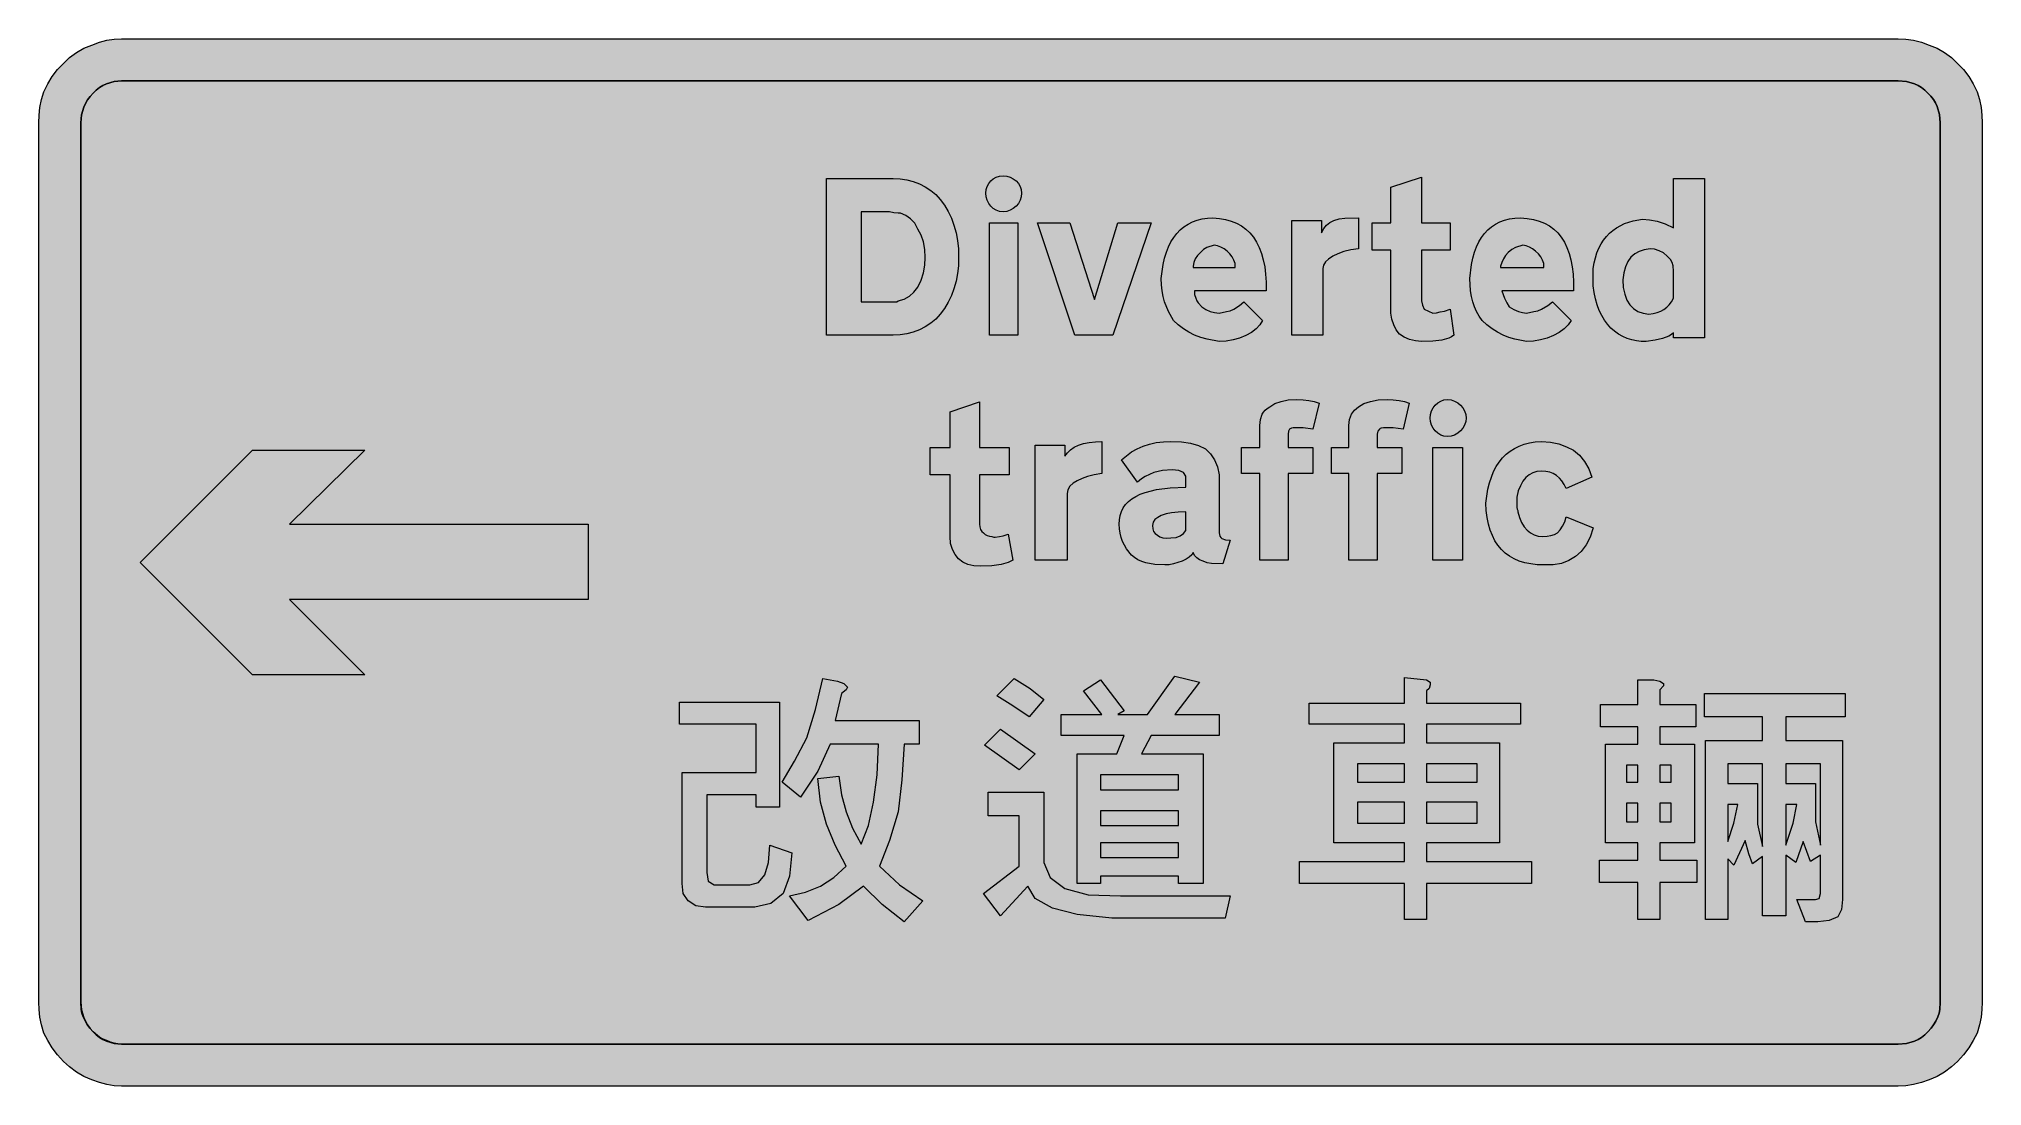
# Model space of a CAD drawing. Header units: metres. Extents: x 48 to 521, y 9 to 263.
import ezdxf

# ---------------------------------------------------------------- set-up
doc = ezdxf.new("R2010")
doc.units = ezdxf.units.M
doc.layers.add('FILL_BLACK_000000', color=7, linetype='Continuous', true_color=0x000000)
doc.layers.add('FILL_YELLOW_FFFF00', color=7, linetype='Continuous', true_color=0xffff00)

msp = doc.modelspace()

# ---------------------------------------------------------------- hatches: boundary and pattern name
at = {"layer": 'FILL_BLACK_000000', "true_color": 0x000000}
h = msp.add_hatch(color=7, dxfattribs=at)
h.dxf.hatch_style = 1
h.paths.add_polyline_path([(64.95, 9.17), (63.15, 9.65), (61.35, 10.26), (59.39, 11.09), (57.56, 12.17), (55.91, 13.42), (54.45, 14.76), (52.98, 16.39), (51.71, 18.1), (50.61, 19.86), (49.65, 21.66), (49.08, 23.63), (48.71, 25.52), (48.51, 27.36), (48.45, 29.16), (48.45, 242.76), (48.51, 244.61), (48.71, 246.51), (49.08, 248.41), (49.65, 250.26), (50.61, 252.22), (51.71, 254.05), (52.98, 255.7), (54.45, 257.16), (55.91, 258.62), (57.56, 259.86), (59.39, 260.87), (61.35, 261.66), (63.15, 262.4), (64.95, 262.86), (66.75, 263.09), (68.55, 263.16), (500.25, 263.16), (502.1, 263.09), (504, 262.86), (505.9, 262.4), (507.75, 261.66), (509.71, 260.87), (511.54, 259.86), (513.19, 258.62), (514.65, 257.16), (516.12, 255.7), (517.39, 254.05), (518.49, 252.22), (519.45, 250.26), (520.02, 248.41), (520.39, 246.51), (520.59, 244.61), (520.65, 242.76), (520.65, 29.16), (520.59, 27.36), (520.39, 25.52), (520.02, 23.63), (519.45, 21.66), (518.49, 19.86), (517.39, 18.1), (516.12, 16.39), (514.65, 14.76), (513.19, 13.42), (511.54, 12.17), (509.71, 11.09), (507.75, 10.26), (505.9, 9.65), (504, 9.17), (502.1, 8.87), (500.25, 8.76), (68.55, 8.76), (66.75, 8.87), (64.95, 9.17)])
h.paths.add_polyline_path([(502.26, 19.13), (504.19, 19.67), (505.09, 20.09), (505.95, 20.61), (506.73, 21.23), (507.45, 21.96), (508.25, 22.82), (508.87, 23.65), (509.39, 24.53), (509.85, 25.56), (510.2, 26.46), (510.37, 27.36), (510.45, 29.16), (510.45, 242.76), (510.28, 244.77), (509.74, 246.7), (509.32, 247.6), (508.8, 248.46), (508.18, 249.24), (507.45, 249.96), (506.73, 250.69), (505.95, 251.31), (505.09, 251.83), (504.19, 252.25), (502.26, 252.79), (500.25, 252.96), (68.55, 252.96), (66.71, 252.79), (64.87, 252.25), (63.99, 251.83), (63.15, 251.31), (62.36, 250.69), (61.65, 249.96), (60.92, 249.16), (60.3, 248.33), (59.78, 247.47), (59.36, 246.58), (58.82, 244.73), (58.65, 242.76), (58.65, 29.16), (58.82, 27.32), (59.36, 25.45), (59.78, 24.53), (60.3, 23.63), (60.92, 22.77), (61.65, 21.96), (62.36, 21.23), (63.15, 20.61), (63.99, 20.09), (64.87, 19.67), (66.71, 19.13), (68.55, 18.96), (500.25, 18.96), (502.26, 19.13)], flags=16)
h = msp.add_hatch(color=7, dxfattribs=at)
h.dxf.hatch_style = 1
h.paths.add_polyline_path([(239.85, 229.26), (256.05, 229.26), (257.72, 229.18), (259.35, 228.93), (260.92, 228.52), (262.42, 227.95), (263.84, 227.22), (265.16, 226.35), (266.37, 225.33), (267.45, 224.16), (268.5, 222.75), (269.42, 221.24), (270.19, 219.62), (270.82, 217.9), (271.32, 216.08), (271.67, 214.16), (271.88, 212.15), (271.95, 210.06), (271.88, 208.06), (271.67, 206.13), (271.32, 204.27), (270.82, 202.48), (270.19, 200.78), (269.42, 199.18), (268.5, 197.67), (267.45, 196.26), (266.37, 195.09), (265.16, 194.07), (263.84, 193.2), (262.42, 192.47), (260.92, 191.9), (259.35, 191.49), (257.72, 191.24), (256.05, 191.16), (239.85, 191.16), (239.85, 229.26)])
h.paths.add_polyline_path([(254.55, 199.26), (254.85, 199.26), (256.95, 199.26), (257.25, 199.56), (258.72, 199.95), (259.99, 200.65), (261.09, 201.63), (262.05, 202.86), (262.84, 204.53), (263.4, 206.35), (263.74, 208.22), (263.85, 210.06), (263.74, 212.02), (263.4, 213.85), (262.84, 215.5), (262.05, 216.96), (261.27, 218.37), (260.29, 219.47), (259.14, 220.29), (257.85, 220.86), (257.25, 220.86), (256.2, 220.9), (255.15, 221.16), (254.55, 221.16), (248.25, 221.16), (248.25, 199.26), (254.55, 199.26)], flags=16)
h = msp.add_hatch(color=7, dxfattribs=at)
h.dxf.hatch_style = 1
h.paths.add_polyline_path([(287.16, 224.78), (286.88, 223.94), (286.46, 223.18), (285.9, 222.51), (285.23, 221.95), (284.47, 221.53), (283.63, 221.25), (282.75, 221.16), (281.88, 221.25), (281.08, 221.53), (280.37, 221.95), (279.75, 222.51), (279.25, 223.18), (278.87, 223.94), (278.63, 224.78), (278.55, 225.66), (278.63, 226.53), (278.87, 227.33), (279.25, 228.04), (279.75, 228.66), (280.37, 229.16), (281.08, 229.54), (281.88, 229.78), (282.75, 229.86), (283.63, 229.78), (284.47, 229.54), (285.23, 229.16), (285.9, 228.66), (286.46, 228.04), (286.88, 227.33), (287.16, 226.53), (287.25, 225.66), (287.16, 224.78)])
h = msp.add_hatch(color=7, dxfattribs=at)
h.dxf.hatch_style = 1
h.paths.add_polyline_path([(391.35, 218.46), (391.35, 211.86), (384.45, 211.86), (384.45, 199.56), (384.64, 198.51), (385.05, 197.46), (387.15, 196.56), (388.05, 196.6), (388.95, 196.86), (390.04, 197.05), (391.35, 197.46), (392.25, 191.16), (391.73, 190.75), (391.07, 190.42), (389.36, 189.96), (387.15, 189.73), (384.45, 189.66), (382.93, 189.77), (381.52, 190.11), (380.23, 190.67), (379.05, 191.46), (378.26, 192.47), (377.66, 193.67), (377.24, 195.05), (376.95, 196.56), (376.95, 211.86), (372.45, 211.86), (372.45, 218.46), (376.95, 218.46), (376.95, 227.16), (384.45, 229.56), (384.45, 218.46), (391.35, 218.46)])
h = msp.add_hatch(color=7, dxfattribs=at)
h.dxf.hatch_style = 1
h.paths.add_polyline_path([(453.15, 229.26), (453.15, 190.56), (445.65, 190.56), (445.65, 191.76), (445.14, 191.34), (444.53, 190.97), (443.02, 190.37), (441.18, 189.95), (439.05, 189.66), (437.83, 189.66), (436.64, 189.78), (435.49, 190.02), (434.38, 190.38), (433.31, 190.85), (432.31, 191.43), (431.35, 192.12), (430.46, 192.92), (429.64, 193.83), (428.89, 194.85), (428.21, 195.98), (427.62, 197.21), (427.11, 198.55), (426.69, 199.98), (426.37, 201.52), (426.15, 203.16), (426.15, 204.06), (426.15, 206.76), (426.15, 207.36), (426.36, 208.72), (426.67, 210), (427.05, 211.2), (427.52, 212.31), (428.06, 213.35), (428.68, 214.29), (429.37, 215.16), (430.12, 215.95), (430.94, 216.65), (431.82, 217.28), (433.74, 218.29), (435.86, 218.98), (438.15, 219.36), (439.83, 219.24), (441.67, 218.87), (443.63, 218.22), (445.65, 217.26), (445.65, 229.26), (453.15, 229.26)])
h.paths.add_polyline_path([(445.61, 208.03), (445.35, 208.86), (444.9, 209.57), (444.45, 210.06), (444.15, 210.36), (443.2, 211.15), (442.16, 211.71), (441.07, 212.05), (439.95, 212.16), (438.56, 211.95), (437.32, 211.54), (436.23, 210.92), (435.3, 210.1), (434.54, 209.06), (433.96, 207.81), (433.56, 206.35), (433.35, 204.66), (433.46, 202.76), (433.79, 201.11), (434.32, 199.71), (435.04, 198.55), (435.94, 197.63), (437.02, 196.94), (438.26, 196.49), (439.65, 196.26), (440.72, 196.42), (441.68, 196.66), (442.55, 196.99), (443.32, 197.42), (444.02, 197.95), (444.63, 198.58), (445.17, 199.32), (445.65, 200.16), (445.65, 206.76), (445.61, 208.03)], flags=16)
h = msp.add_hatch(color=7, dxfattribs=at)
h.dxf.hatch_style = 1
h.paths.add_polyline_path([(279.45, 191.16), (279.45, 218.46), (286.35, 218.46), (286.35, 191.16), (279.45, 191.16)])
h = msp.add_hatch(color=7, dxfattribs=at)
h.dxf.hatch_style = 1
h.paths.add_polyline_path([(291.15, 218.46), (298.95, 218.46), (304.95, 199.86), (310.65, 218.46), (318.75, 218.46), (309.45, 191.16), (304.95, 191.16), (300.15, 191.16), (291.15, 218.46)])
h = msp.add_hatch(color=7, dxfattribs=at)
h.dxf.hatch_style = 1
h.paths.add_polyline_path([(329.29, 201.06), (329.55, 200.16), (329.83, 199.54), (330.19, 199), (331.05, 198.06), (332, 197.45), (333.04, 196.97), (334.13, 196.67), (335.25, 196.56), (337.05, 196.9), (337.95, 197.11), (338.85, 197.46), (340.16, 198.36), (341.25, 199.26), (345.75, 194.76), (345.14, 193.68), (344.24, 192.7), (343.09, 191.83), (341.74, 191.08), (340.23, 190.48), (338.62, 190.03), (336.94, 189.76), (335.25, 189.66), (332.36, 190.18), (330.82, 190.59), (329.25, 191.16), (327.9, 191.89), (326.59, 192.73), (325.33, 193.69), (324.15, 194.76), (322.92, 196.9), (321.97, 199.3), (321.62, 200.6), (321.37, 201.97), (321.21, 203.43), (321.15, 204.96), (321.64, 208.35), (322, 209.88), (322.44, 211.31), (322.96, 212.62), (323.55, 213.83), (324.23, 214.93), (324.97, 215.91), (325.8, 216.78), (326.7, 217.54), (327.69, 218.18), (328.74, 218.71), (329.88, 219.13), (331.09, 219.42), (332.38, 219.6), (333.75, 219.66), (335.33, 219.54), (336.81, 219.28), (338.2, 218.89), (339.48, 218.37), (340.66, 217.72), (341.73, 216.93), (342.71, 216.02), (343.57, 214.97), (344.34, 213.8), (344.99, 212.49), (345.54, 211.06), (345.98, 209.49), (346.32, 207.8), (346.54, 205.98), (346.65, 204.03), (346.65, 201.96), (329.25, 201.96), (329.29, 201.06)])
h.paths.add_polyline_path([(339.15, 207.96), (339.15, 208.56), (338.84, 209.43), (338.4, 210.23), (337.83, 210.96), (337.16, 211.6), (336.43, 212.14), (335.65, 212.57), (334.85, 212.88), (334.05, 213.06), (332.29, 212.5), (331.48, 212.01), (330.75, 211.26), (329.96, 210.53), (329.4, 209.72), (329.06, 208.86), (328.95, 207.96), (328.95, 207.66), (339.15, 207.66), (339.15, 207.96)], flags=16)
h = msp.add_hatch(color=7, dxfattribs=at)
h.dxf.hatch_style = 1
h.paths.add_polyline_path([(352.95, 219.06), (360.15, 219.06), (360.15, 216.06), (360.66, 217.08), (361.31, 217.9), (362.13, 218.55), (363.15, 219.06), (364.38, 219.41), (365.81, 219.58), (369.15, 219.66), (369.15, 212.16), (367.24, 211.88), (365.55, 211.48), (364.09, 210.98), (362.85, 210.36), (361.84, 209.68), (361.09, 208.97), (360.61, 208.21), (360.45, 207.36), (360.45, 191.16), (352.95, 191.16), (352.95, 219.06)])
h = msp.add_hatch(color=7, dxfattribs=at)
h.dxf.hatch_style = 1
h.paths.add_polyline_path([(404.55, 200.16), (405.15, 199), (405.75, 198.06), (406.87, 197.45), (407.96, 196.97), (409, 196.67), (409.95, 196.56), (411.75, 196.9), (412.65, 197.11), (413.55, 197.46), (415.12, 198.36), (416.25, 199.26), (420.75, 194.76), (420.04, 193.68), (419.06, 192.7), (417.86, 191.83), (416.47, 191.08), (414.95, 190.48), (413.32, 190.03), (411.64, 189.76), (409.95, 189.66), (407.1, 190.18), (405.65, 190.59), (404.25, 191.16), (402.9, 191.89), (401.59, 192.73), (400.33, 193.69), (399.15, 194.76), (398.42, 195.8), (397.8, 196.9), (397.28, 198.07), (396.86, 199.3), (396.55, 200.6), (396.32, 201.97), (396.15, 204.96), (396.54, 208.35), (396.87, 209.88), (397.27, 211.31), (397.76, 212.62), (398.33, 213.83), (398.98, 214.93), (399.71, 215.91), (400.53, 216.78), (401.42, 217.54), (402.39, 218.18), (403.45, 218.71), (404.58, 219.13), (405.79, 219.42), (407.08, 219.6), (408.45, 219.66), (410.08, 219.54), (411.6, 219.28), (413.01, 218.89), (414.3, 218.37), (415.49, 217.72), (416.57, 216.93), (417.53, 216.02), (418.39, 214.97), (419.13, 213.8), (419.77, 212.49), (420.3, 211.06), (420.73, 209.49), (421.04, 207.8), (421.25, 205.98), (421.35, 204.03), (421.35, 201.96), (403.95, 201.96), (404.55, 200.16)])
h.paths.add_polyline_path([(414.15, 207.96), (414.15, 208.56), (413.84, 209.43), (413.4, 210.23), (412.83, 210.96), (412.16, 211.6), (411.43, 212.14), (410.65, 212.57), (409.85, 212.88), (409.05, 213.06), (407.25, 212.5), (406.35, 212.01), (405.45, 211.26), (404.83, 210.53), (404.32, 209.72), (403.93, 208.86), (403.65, 207.96), (403.65, 207.66), (414.15, 207.66), (414.15, 207.96)], flags=16)
h = msp.add_hatch(color=7, dxfattribs=at)
h.dxf.hatch_style = 1
h.paths.add_polyline_path([(284.25, 163.86), (284.25, 157.26), (277.05, 157.26), (277.05, 145.26), (277.11, 144.59), (277.27, 143.98), (277.56, 143.49), (277.95, 143.16), (278.4, 142.77), (278.89, 142.48), (279.43, 142.32), (280.05, 142.26), (280.46, 142.13), (280.84, 142.15), (281.85, 142.26), (282.79, 142.45), (283.95, 142.86), (285.15, 136.56), (283.97, 135.95), (282.26, 135.47), (280.05, 135.17), (277.35, 135.06), (275.66, 135.17), (274.2, 135.51), (272.96, 136.07), (271.95, 136.86), (271.12, 137.87), (270.45, 139.11), (270.01, 140.57), (269.85, 142.26), (269.85, 157.26), (265.05, 157.26), (265.05, 163.86), (269.85, 163.86), (269.85, 172.56), (277.05, 174.96), (277.05, 163.86), (284.25, 163.86)])
h = msp.add_hatch(color=7, dxfattribs=at)
h.dxf.hatch_style = 1
h.paths.add_polyline_path([(345.15, 136.56), (345.15, 157.56), (340.65, 157.56), (340.65, 163.86), (345.15, 163.86), (345.15, 169.26), (345.27, 170.72), (345.67, 171.96), (346, 172.49), (346.42, 172.97), (346.93, 173.39), (347.55, 173.76), (348.79, 174.55), (350.29, 175.11), (352.06, 175.45), (354.15, 175.56), (355.67, 175.5), (357.07, 175.33), (358.37, 175.05), (359.55, 174.66), (358.05, 168.36), (355.65, 168.66), (353.25, 168.66), (352.8, 168.62), (352.35, 168.36), (352.09, 167.87), (352.05, 167.16), (352.05, 163.86), (358.05, 163.86), (358.05, 157.56), (352.05, 157.56), (352.05, 136.56), (345.15, 136.56)])
h = msp.add_hatch(color=7, dxfattribs=at)
h.dxf.hatch_style = 1
h.paths.add_polyline_path([(366.75, 136.56), (366.75, 157.56), (362.55, 157.56), (362.55, 163.86), (366.75, 163.86), (366.75, 169.26), (366.91, 170.72), (367.39, 171.96), (368.14, 172.97), (369.15, 173.76), (370.44, 174.55), (372.04, 175.11), (373.92, 175.45), (376.05, 175.56), (377.57, 175.5), (378.97, 175.33), (380.27, 175.05), (381.45, 174.66), (379.95, 168.36), (377.55, 168.66), (375.15, 168.66), (374.59, 168.62), (374.35, 168.53), (374.25, 168.36), (373.84, 167.87), (373.7, 167.56), (373.65, 167.16), (373.65, 163.86), (379.65, 163.86), (379.65, 157.56), (373.65, 157.56), (373.65, 136.56), (366.75, 136.56)])
h = msp.add_hatch(color=7, dxfattribs=at)
h.dxf.hatch_style = 1
h.paths.add_polyline_path([(395.16, 170.18), (394.88, 169.34), (394.46, 168.58), (393.9, 167.91), (393.23, 167.35), (392.47, 166.93), (391.63, 166.65), (390.75, 166.56), (389.88, 166.65), (389.08, 166.93), (388.37, 167.35), (387.75, 167.91), (387.25, 168.58), (386.87, 169.34), (386.63, 170.18), (386.55, 171.06), (386.63, 171.94), (386.87, 172.78), (387.25, 173.54), (387.75, 174.21), (388.37, 174.77), (389.08, 175.19), (389.88, 175.47), (390.75, 175.56), (391.63, 175.47), (392.47, 175.19), (393.23, 174.77), (393.9, 174.21), (394.46, 173.54), (394.88, 172.78), (395.16, 171.94), (395.25, 171.06), (395.16, 170.18)])
h = msp.add_hatch(color=7, dxfattribs=at)
h.dxf.hatch_style = 1
h.paths.add_polyline_path([(290.55, 164.46), (297.75, 164.46), (297.75, 161.76), (298.43, 162.6), (299.17, 163.33), (300.03, 163.95), (301.05, 164.46), (302.28, 164.85), (303.67, 165.13), (305.18, 165.3), (306.75, 165.36), (306.75, 157.56), (304.88, 157.28), (303.3, 156.88), (301.94, 156.38), (300.75, 155.76), (299.74, 155.21), (298.99, 154.48), (298.51, 153.65), (298.35, 152.76), (298.35, 136.56), (290.55, 136.56), (290.55, 164.46)])
h = msp.add_hatch(color=7, dxfattribs=at)
h.dxf.hatch_style = 1
h.paths.add_polyline_path([(333.41, 135.73), (332.31, 135.91), (331.35, 136.26), (330.51, 136.59), (329.81, 137.08), (329.28, 137.69), (328.95, 138.36), (328.59, 137.8), (328, 137.26), (327.22, 136.75), (326.29, 136.3), (324.18, 135.62), (323.1, 135.43), (322.05, 135.36), (319.65, 135.48), (317.44, 135.88), (316.43, 136.21), (315.51, 136.63), (314.68, 137.14), (313.95, 137.76), (312.72, 139.27), (311.77, 141.06), (311.42, 142.04), (311.17, 143.08), (311.01, 144.15), (310.95, 145.26), (311.01, 146.35), (311.2, 147.37), (311.52, 148.32), (311.96, 149.2), (312.53, 150.01), (313.23, 150.74), (314.05, 151.41), (315, 152.01), (316.08, 152.54), (317.28, 152.99), (320.06, 153.7), (323.35, 154.12), (327.15, 154.26), (327.15, 155.46), (327.15, 156.96), (326.55, 157.86), (325.42, 158.27), (323.85, 158.46), (321.49, 158.27), (319.35, 157.86), (317.29, 156.88), (316.35, 156.26), (315.45, 155.46), (311.55, 160.86), (312.72, 161.91), (313.97, 162.83), (315.32, 163.6), (316.76, 164.23), (318.3, 164.73), (319.95, 165.08), (321.69, 165.29), (323.55, 165.36), (326.09, 165.25), (328.31, 164.91), (330.26, 164.35), (331.95, 163.56), (333.18, 162.32), (334.16, 160.86), (334.86, 159.17), (335.25, 157.26), (335.25, 143.16), (335.42, 142.37), (335.63, 142.06), (335.92, 141.81), (336.77, 141.47), (337.95, 141.36), (336.15, 135.66), (333.41, 135.73)])
h.paths.add_polyline_path([(319.31, 143.53), (319.68, 143.02), (320.25, 142.56), (320.81, 142.17), (321.56, 141.92), (322.49, 141.84), (323.55, 141.96), (324.79, 142.07), (325.8, 142.41), (326.59, 142.97), (327.15, 143.76), (327.15, 148.26), (325.28, 148.2), (323.7, 148.03), (322.34, 147.75), (321.15, 147.36), (320.32, 146.9), (319.65, 146.38), (319.21, 145.76), (319.05, 144.96), (319.11, 144.16), (319.31, 143.53)], flags=16)
h = msp.add_hatch(color=7, dxfattribs=at)
h.dxf.hatch_style = 1
h.paths.add_polyline_path([(415.74, 165.2), (417.79, 164.76), (419.67, 164.09), (421.35, 163.26), (422.81, 162.02), (424.05, 160.52), (425.06, 158.75), (425.85, 156.66), (419.55, 153.96), (419.07, 154.92), (418.53, 155.76), (417.92, 156.48), (417.22, 157.07), (416.45, 157.54), (415.58, 157.88), (414.62, 158.09), (413.55, 158.16), (412.47, 158.06), (411.47, 157.77), (410.57, 157.27), (409.76, 156.58), (409.05, 155.7), (408.45, 154.62), (407.94, 153.34), (407.55, 151.86), (407.55, 150.36), (407.59, 149.35), (407.68, 148.88), (407.85, 148.56), (407.85, 148.26), (408.24, 146.88), (408.75, 145.68), (409.35, 144.65), (410.06, 143.8), (410.87, 143.13), (411.77, 142.65), (412.77, 142.36), (413.85, 142.26), (414.92, 142.32), (415.87, 142.48), (416.72, 142.77), (417.45, 143.16), (418.12, 143.9), (418.72, 144.77), (419.22, 145.82), (419.55, 147.06), (426.15, 144.36), (425.38, 142.15), (424.4, 140.25), (423.22, 138.66), (421.84, 137.38), (420.24, 136.41), (418.43, 135.75), (416.4, 135.4), (414.15, 135.36), (412.51, 135.42), (410.97, 135.6), (409.53, 135.9), (408.19, 136.31), (406.95, 136.84), (405.81, 137.5), (404.77, 138.26), (403.84, 139.15), (403, 140.15), (402.27, 141.26), (401.64, 142.49), (401.11, 143.84), (400.69, 145.3), (400.37, 146.87), (400.16, 148.56), (400.05, 150.36), (400.56, 153.75), (400.94, 155.28), (401.4, 156.71), (401.95, 158.03), (402.58, 159.25), (403.3, 160.35), (404.1, 161.35), (404.99, 162.24), (405.96, 163.01), (407.01, 163.68), (408.15, 164.24), (409.37, 164.69), (410.68, 165.02), (412.07, 165.25), (413.55, 165.36), (415.74, 165.2)])
h = msp.add_hatch(color=7, dxfattribs=at)
h.dxf.hatch_style = 1
h.paths.add_polyline_path([(181.95, 126.96), (109.35, 126.96), (127.65, 108.66), (100.35, 108.66), (73.05, 135.96), (100.35, 163.26), (127.65, 163.26), (109.35, 145.26), (181.95, 145.26), (181.95, 126.96)])
h = msp.add_hatch(color=7, dxfattribs=at)
h.dxf.hatch_style = 1
h.paths.add_polyline_path([(387.15, 136.56), (387.15, 163.86), (394.35, 163.86), (394.35, 136.56), (387.15, 136.56)])
h = msp.add_hatch(color=7, dxfattribs=at)
h.dxf.hatch_style = 1
h.paths.add_polyline_path([(232.05, 87.66), (235.05, 93.36), (237.15, 100.26), (238.95, 107.76), (242.55, 107.16), (244.05, 106.56), (244.95, 105.66), (244.65, 105.06), (243.45, 104.16), (241.95, 97.56), (262.35, 97.56), (262.35, 91.86), (258.75, 91.86), (258.15, 83.16), (257.25, 75.36), (255.15, 68.46), (252.75, 62.16), (257.55, 57.66), (263.25, 53.76), (258.75, 48.66), (253.35, 52.86), (248.85, 57.36), (242.85, 52.86), (235.35, 48.96), (230.85, 54.96), (234.75, 55.86), (238.35, 57.36), (241.65, 59.46), (244.65, 62.16), (241.95, 67.26), (239.85, 72.36), (238.35, 77.76), (237.75, 83.46), (242.85, 84.06), (243.45, 79.56), (244.65, 75.36), (246.15, 71.46), (248.25, 67.56), (250.05, 72.06), (251.25, 77.76), (252.15, 84.36), (252.45, 91.86), (240.75, 91.86), (237.75, 85.26), (233.55, 78.96), (229.05, 82.56), (232.05, 87.66)])
h = msp.add_hatch(color=7, dxfattribs=at)
h.dxf.hatch_style = 1
h.paths.add_polyline_path([(289.35, 105.36), (292.65, 102.66), (289.05, 98.46), (285.15, 101.16), (281.25, 103.56), (285.45, 107.76), (289.35, 105.36)])
h = msp.add_hatch(color=7, dxfattribs=at)
h.dxf.hatch_style = 1
h.paths.add_polyline_path([(324.45, 108.36), (330.45, 106.86), (324.45, 99.06), (335.25, 99.06), (335.25, 93.96), (318.75, 93.96), (316.35, 89.46), (331.35, 89.46), (331.35, 57.96), (325.35, 57.96), (325.35, 59.76), (306.45, 59.76), (306.45, 57.96), (300.75, 57.96), (300.75, 89.46), (310.35, 89.46), (312.15, 93.96), (296.85, 93.96), (296.85, 99.06), (306.75, 99.06), (302.25, 104.76), (306.45, 107.46), (312.15, 99.96), (310.65, 99.06), (317.85, 99.06), (324.45, 108.36)])
h.paths.add_polyline_path([(306.45, 64.26), (325.35, 64.26), (325.35, 67.86), (306.45, 67.86), (306.45, 64.26)], flags=16)
h.paths.add_polyline_path([(306.45, 75.66), (306.45, 72.06), (325.35, 72.06), (325.35, 75.66), (306.45, 75.66)], flags=16)
h.paths.add_polyline_path([(325.35, 84.36), (306.45, 84.36), (306.45, 80.76), (325.35, 80.76), (325.35, 84.36)], flags=16)
h = msp.add_hatch(color=7, dxfattribs=at)
h.dxf.hatch_style = 1
h.paths.add_polyline_path([(386.55, 106.26), (386.25, 105.36), (385.65, 104.76), (385.65, 101.76), (408.45, 101.76), (408.45, 96.66), (385.65, 96.66), (385.65, 92.16), (403.35, 92.16), (403.35, 67.86), (385.65, 67.86), (385.65, 63.36), (411.15, 63.36), (411.15, 57.96), (385.65, 57.96), (385.65, 49.26), (380.25, 49.26), (380.25, 57.96), (354.75, 57.96), (354.75, 63.36), (380.25, 63.36), (380.25, 67.86), (363.15, 67.86), (363.15, 92.16), (380.25, 92.16), (380.25, 96.66), (357.15, 96.66), (357.15, 101.76), (380.25, 101.76), (380.25, 108.06), (385.65, 107.46), (386.55, 106.86), (386.55, 106.26)])
h.paths.add_polyline_path([(380.25, 82.56), (380.25, 87.06), (368.85, 87.06), (368.85, 82.56), (380.25, 82.56)], flags=16)
h.paths.add_polyline_path([(368.85, 72.66), (380.25, 72.66), (380.25, 77.76), (368.85, 77.76), (368.85, 72.66)], flags=16)
h.paths.add_polyline_path([(385.65, 87.06), (385.65, 82.56), (397.95, 82.56), (397.95, 87.06), (385.65, 87.06)], flags=16)
h.paths.add_polyline_path([(397.95, 77.76), (385.65, 77.76), (385.65, 72.66), (397.95, 72.66), (397.95, 77.76)], flags=16)
h = msp.add_hatch(color=7, dxfattribs=at)
h.dxf.hatch_style = 1
h.paths.add_polyline_path([(442.35, 107.16), (443.25, 106.56), (443.25, 105.96), (442.35, 105.06), (442.35, 101.46), (451.05, 101.46), (451.05, 96.06), (442.35, 96.06), (442.35, 91.86), (450.75, 91.86), (450.75, 67.86), (442.35, 67.86), (442.35, 63.66), (451.35, 63.66), (451.35, 58.26), (442.35, 58.26), (442.35, 49.26), (436.95, 49.26), (436.95, 58.26), (427.65, 58.26), (427.65, 63.66), (436.95, 63.66), (436.95, 67.86), (429.15, 67.86), (429.15, 91.86), (436.95, 91.86), (436.95, 96.06), (427.95, 96.06), (427.95, 101.46), (436.95, 101.46), (436.95, 107.46), (440.85, 107.46), (442.35, 107.16)])
h.paths.add_polyline_path([(445.05, 82.56), (445.05, 86.76), (442.35, 86.76), (442.35, 82.56), (445.05, 82.56)], flags=16)
h.paths.add_polyline_path([(442.35, 72.96), (445.05, 72.96), (445.05, 77.46), (442.35, 77.46), (442.35, 72.96)], flags=16)
h.paths.add_polyline_path([(434.25, 86.76), (434.25, 82.56), (436.95, 82.56), (436.95, 86.76), (434.25, 86.76)], flags=16)
h.paths.add_polyline_path([(436.95, 77.46), (434.25, 77.46), (434.25, 72.96), (436.95, 72.96), (436.95, 77.46)], flags=16)
h = msp.add_hatch(color=7, dxfattribs=at)
h.dxf.hatch_style = 1
h.paths.add_polyline_path([(472.95, 92.76), (486.75, 92.76), (486.75, 54.06), (486.45, 51.66), (485.55, 49.86), (483.45, 48.96), (480.75, 48.66), (477.75, 48.66), (475.65, 54.06), (478.95, 54.06), (480.15, 54.06), (481.05, 54.36), (481.35, 55.56), (481.35, 57.06), (481.35, 64.86), (478.95, 63.36), (477.15, 68.16), (475.35, 63.06), (472.95, 64.86), (472.95, 50.16), (467.25, 50.16), (467.25, 64.56), (464.85, 62.76), (463.95, 65.16), (463.05, 68.46), (460.35, 62.46), (458.85, 63.96), (458.85, 49.26), (453.45, 49.26), (453.45, 92.76), (467.25, 92.76), (467.25, 98.46), (453.15, 98.46), (453.15, 104.16), (487.35, 104.16), (487.35, 98.46), (472.95, 98.46), (472.95, 92.76)])
h.paths.add_polyline_path([(460.35, 72.66), (461.25, 77.16), (458.85, 77.16), (458.85, 68.16), (460.35, 72.66)], flags=16)
h.paths.add_polyline_path([(472.95, 67.26), (474.75, 72.66), (475.65, 77.16), (472.95, 77.16), (472.95, 67.26)], flags=16)
h.paths.add_polyline_path([(481.35, 87.06), (472.95, 87.06), (472.95, 82.26), (480.15, 82.26), (480.15, 72.96), (481.35, 67.26), (481.35, 87.06)], flags=16)
h.paths.add_polyline_path([(467.25, 66.96), (467.25, 87.06), (458.85, 87.06), (458.85, 82.26), (466.05, 82.26), (466.05, 72.36), (467.25, 66.96)], flags=16)
h = msp.add_hatch(color=7, dxfattribs=at)
h.dxf.hatch_style = 1
h.paths.add_polyline_path([(228.45, 102.06), (228.45, 76.56), (222.75, 76.56), (222.75, 79.56), (210.75, 79.56), (210.75, 60.66), (211.05, 58.56), (212.55, 57.66), (221.25, 57.66), (223.35, 58.26), (224.85, 60.06), (225.75, 63.06), (226.05, 67.26), (231.45, 65.46), (230.85, 59.76), (229.35, 55.56), (226.35, 53.16), (222.45, 52.26), (210.45, 52.26), (208.05, 52.56), (206.25, 53.76), (205.05, 55.56), (204.75, 57.96), (204.75, 84.96), (222.75, 84.96), (222.75, 96.66), (204.15, 96.66), (204.15, 102.06), (228.45, 102.06)])
h = msp.add_hatch(color=7, dxfattribs=at)
h.dxf.hatch_style = 1
h.paths.add_polyline_path([(290.55, 89.46), (286.65, 85.56), (278.25, 91.56), (282.15, 95.46), (290.55, 89.46)])
h = msp.add_hatch(color=7, dxfattribs=at)
h.dxf.hatch_style = 1
h.paths.add_polyline_path([(292.65, 80.16), (292.65, 63.06), (294.15, 59.46), (297.75, 56.76), (303.45, 55.26), (311.25, 54.96), (337.95, 54.96), (336.75, 49.56), (309.15, 49.56), (300.75, 50.46), (294.75, 51.96), (290.55, 54.36), (288.75, 57.36), (282.15, 50.16), (277.95, 55.56), (286.65, 62.16), (286.65, 74.46), (279.15, 74.46), (279.15, 80.16), (292.65, 80.16)])
at = {"layer": 'FILL_YELLOW_FFFF00', "true_color": 0xffff00}
h = msp.add_hatch(color=7, dxfattribs=at)
h.dxf.hatch_style = 1
h.paths.add_polyline_path([(502.26, 252.79), (504.19, 252.25), (505.09, 251.83), (505.95, 251.31), (506.73, 250.69), (507.45, 249.96), (508.18, 249.24), (508.8, 248.46), (509.32, 247.6), (509.74, 246.7), (510.28, 244.77), (510.45, 242.76), (510.45, 29.16), (510.37, 27.36), (510.2, 26.46), (509.85, 25.56), (509.39, 24.53), (508.87, 23.65), (508.25, 22.82), (507.45, 21.96), (506.73, 21.23), (505.95, 20.61), (505.09, 20.09), (504.19, 19.67), (502.26, 19.13), (500.25, 18.96), (68.55, 18.96), (67.65, 19.02), (66.75, 19.18), (65.85, 19.47), (64.95, 19.86), (64.05, 20.19), (63.19, 20.68), (61.65, 21.96), (60.85, 22.86), (60.22, 23.76), (59.25, 25.56), (58.9, 26.46), (58.72, 27.36), (58.65, 29.16), (58.65, 242.76), (58.82, 244.73), (59.36, 246.58), (59.78, 247.47), (60.3, 248.33), (60.92, 249.16), (61.65, 249.96), (62.36, 250.69), (63.15, 251.31), (63.99, 251.83), (64.87, 252.25), (66.71, 252.79), (68.55, 252.96), (500.25, 252.96), (502.26, 252.79)])

# ---------------------------------------------------------------- linework, layer by layer
at = {"layer": 'FILL_BLACK_000000', "lineweight": 0, "true_color": 0x000000}
for points in [[(64.95, 9.17), (63.15, 9.65), (61.35, 10.26), (59.39, 11.09), (57.56, 12.17), (55.91, 13.42), (54.45, 14.76), (52.98, 16.39), (51.71, 18.1), (50.61, 19.86), (49.65, 21.66), (49.08, 23.63), (48.71, 25.52), (48.51, 27.36), (48.45, 29.16), (48.45, 242.76), (48.51, 244.61), (48.71, 246.51), (49.08, 248.41), (49.65, 250.26), (50.61, 252.22), (51.71, 254.05), (52.98, 255.7), (54.45, 257.16), (55.91, 258.62), (57.56, 259.86), (59.39, 260.87), (61.35, 261.66), (63.15, 262.4), (64.95, 262.86), (66.75, 263.09), (68.55, 263.16), (500.25, 263.16), (502.1, 263.09), (504, 262.86), (505.9, 262.4), (507.75, 261.66), (509.71, 260.87), (511.54, 259.86), (513.19, 258.62), (514.65, 257.16), (516.12, 255.7), (517.39, 254.05), (518.49, 252.22), (519.45, 250.26), (520.02, 248.41), (520.39, 246.51), (520.59, 244.61), (520.65, 242.76), (520.65, 29.16), (520.59, 27.36), (520.39, 25.52), (520.02, 23.63), (519.45, 21.66), (518.49, 19.86), (517.39, 18.1), (516.12, 16.39), (514.65, 14.76), (513.19, 13.42), (511.54, 12.17), (509.71, 11.09), (507.75, 10.26), (505.9, 9.65), (504, 9.17), (502.1, 8.87), (500.25, 8.76), (68.55, 8.76), (66.75, 8.87)], [(502.26, 19.13), (504.19, 19.67), (505.09, 20.09), (505.95, 20.61), (506.73, 21.23), (507.45, 21.96), (508.25, 22.82), (508.87, 23.65), (509.39, 24.53), (509.85, 25.56), (510.2, 26.46), (510.37, 27.36), (510.45, 29.16), (510.45, 242.76), (510.28, 244.77), (509.74, 246.7), (509.32, 247.6), (508.8, 248.46), (508.18, 249.24), (507.45, 249.96), (506.73, 250.69), (505.95, 251.31), (505.09, 251.83), (504.19, 252.25), (502.26, 252.79), (500.25, 252.96), (68.55, 252.96), (66.71, 252.79), (64.87, 252.25), (63.99, 251.83), (63.15, 251.31), (62.36, 250.69), (61.65, 249.96), (60.92, 249.16), (60.3, 248.33), (59.78, 247.47), (59.36, 246.58), (58.82, 244.73), (58.65, 242.76), (58.65, 29.16), (58.82, 27.32), (59.36, 25.45), (59.78, 24.53), (60.3, 23.63), (60.92, 22.77), (61.65, 21.96), (62.36, 21.23), (63.15, 20.61), (63.99, 20.09), (64.87, 19.67), (66.71, 19.13), (68.55, 18.96), (500.25, 18.96)], [(239.85, 229.26), (256.05, 229.26), (257.72, 229.18), (259.35, 228.93), (260.92, 228.52), (262.42, 227.95), (263.84, 227.22), (265.16, 226.35), (266.37, 225.33), (267.45, 224.16), (268.5, 222.75), (269.42, 221.24), (270.19, 219.62), (270.82, 217.9), (271.32, 216.08), (271.67, 214.16), (271.88, 212.15), (271.95, 210.06), (271.88, 208.06), (271.67, 206.13), (271.32, 204.27), (270.82, 202.48), (270.19, 200.78), (269.42, 199.18), (268.5, 197.67), (267.45, 196.26), (266.37, 195.09), (265.16, 194.07), (263.84, 193.2), (262.42, 192.47), (260.92, 191.9), (259.35, 191.49), (257.72, 191.24), (256.05, 191.16), (239.85, 191.16)], [(287.16, 224.78), (286.88, 223.94), (286.46, 223.18), (285.9, 222.51), (285.23, 221.95), (284.47, 221.53), (283.63, 221.25), (282.75, 221.16), (281.88, 221.25), (281.08, 221.53), (280.37, 221.95), (279.75, 222.51), (279.25, 223.18), (278.87, 223.94), (278.63, 224.78), (278.55, 225.66), (278.63, 226.53), (278.87, 227.33), (279.25, 228.04), (279.75, 228.66), (280.37, 229.16), (281.08, 229.54), (281.88, 229.78), (282.75, 229.86), (283.63, 229.78), (284.47, 229.54), (285.23, 229.16), (285.9, 228.66), (286.46, 228.04), (286.88, 227.33), (287.16, 226.53), (287.25, 225.66)], [(391.35, 218.46), (391.35, 211.86), (384.45, 211.86), (384.45, 199.56), (384.64, 198.51), (385.05, 197.46), (387.15, 196.56), (388.05, 196.6), (388.95, 196.86), (390.04, 197.05), (391.35, 197.46), (392.25, 191.16), (391.73, 190.75), (391.07, 190.42), (389.36, 189.96), (387.15, 189.73), (384.45, 189.66), (382.93, 189.77), (381.52, 190.11), (380.23, 190.67), (379.05, 191.46), (378.26, 192.47), (377.66, 193.67), (377.24, 195.05), (376.95, 196.56), (376.95, 211.86), (372.45, 211.86), (372.45, 218.46), (376.95, 218.46), (376.95, 227.16), (384.45, 229.56), (384.45, 218.46)], [(453.15, 229.26), (453.15, 190.56), (445.65, 190.56), (445.65, 191.76), (445.14, 191.34), (444.53, 190.97), (443.02, 190.37), (441.18, 189.95), (439.05, 189.66), (437.83, 189.66), (436.64, 189.78), (435.49, 190.02), (434.38, 190.38), (433.31, 190.85), (432.31, 191.43), (431.35, 192.12), (430.46, 192.92), (429.64, 193.83), (428.89, 194.85), (428.21, 195.98), (427.62, 197.21), (427.11, 198.55), (426.69, 199.98), (426.37, 201.52), (426.15, 203.16), (426.15, 204.06), (426.15, 206.76), (426.15, 207.36), (426.36, 208.72), (426.67, 210), (427.05, 211.2), (427.52, 212.31), (428.06, 213.35), (428.68, 214.29), (429.37, 215.16), (430.12, 215.95), (430.94, 216.65), (431.82, 217.28), (433.74, 218.29), (435.86, 218.98), (438.15, 219.36), (439.83, 219.24), (441.67, 218.87), (443.63, 218.22), (445.65, 217.26), (445.65, 229.26)], [(254.55, 199.26), (254.85, 199.26), (256.95, 199.26), (257.25, 199.56), (258.72, 199.95), (259.99, 200.65), (261.09, 201.63), (262.05, 202.86), (262.84, 204.53), (263.4, 206.35), (263.74, 208.22), (263.85, 210.06), (263.74, 212.02), (263.4, 213.85), (262.84, 215.5), (262.05, 216.96), (261.27, 218.37), (260.29, 219.47), (259.14, 220.29), (257.85, 220.86), (257.25, 220.86), (256.2, 220.9), (255.15, 221.16), (254.55, 221.16), (248.25, 221.16), (248.25, 199.26)], [(279.45, 191.16), (279.45, 218.46), (286.35, 218.46), (286.35, 191.16)], [(291.15, 218.46), (298.95, 218.46), (304.95, 199.86), (310.65, 218.46), (318.75, 218.46), (309.45, 191.16), (304.95, 191.16), (300.15, 191.16)], [(329.29, 201.06), (329.55, 200.16), (329.83, 199.54), (330.19, 199), (331.05, 198.06), (332, 197.45), (333.04, 196.97), (334.13, 196.67), (335.25, 196.56), (337.05, 196.9), (337.95, 197.11), (338.85, 197.46), (340.16, 198.36), (341.25, 199.26), (345.75, 194.76), (345.14, 193.68), (344.24, 192.7), (343.09, 191.83), (341.74, 191.08), (340.23, 190.48), (338.62, 190.03), (336.94, 189.76), (335.25, 189.66), (332.36, 190.18), (330.82, 190.59), (329.25, 191.16), (327.9, 191.89), (326.59, 192.73), (325.33, 193.69), (324.15, 194.76), (322.92, 196.9), (321.97, 199.3), (321.62, 200.6), (321.37, 201.97), (321.21, 203.43), (321.15, 204.96), (321.64, 208.35), (322, 209.88), (322.44, 211.31), (322.96, 212.62), (323.55, 213.83), (324.23, 214.93), (324.97, 215.91), (325.8, 216.78), (326.7, 217.54), (327.69, 218.18), (328.74, 218.71), (329.88, 219.13), (331.09, 219.42), (332.38, 219.6), (333.75, 219.66), (335.33, 219.54), (336.81, 219.28), (338.2, 218.89), (339.48, 218.37), (340.66, 217.72), (341.73, 216.93), (342.71, 216.02), (343.57, 214.97), (344.34, 213.8), (344.99, 212.49), (345.54, 211.06), (345.98, 209.49), (346.32, 207.8), (346.54, 205.98), (346.65, 204.03), (346.65, 201.96), (329.25, 201.96)], [(352.95, 219.06), (360.15, 219.06), (360.15, 216.06), (360.66, 217.08), (361.31, 217.9), (362.13, 218.55), (363.15, 219.06), (364.38, 219.41), (365.81, 219.58), (369.15, 219.66), (369.15, 212.16), (367.24, 211.88), (365.55, 211.48), (364.09, 210.98), (362.85, 210.36), (361.84, 209.68), (361.09, 208.97), (360.61, 208.21), (360.45, 207.36), (360.45, 191.16), (352.95, 191.16)], [(404.55, 200.16), (405.15, 199), (405.75, 198.06), (406.87, 197.45), (407.96, 196.97), (409, 196.67), (409.95, 196.56), (411.75, 196.9), (412.65, 197.11), (413.55, 197.46), (415.12, 198.36), (416.25, 199.26), (420.75, 194.76), (420.04, 193.68), (419.06, 192.7), (417.86, 191.83), (416.47, 191.08), (414.95, 190.48), (413.32, 190.03), (411.64, 189.76), (409.95, 189.66), (407.1, 190.18), (405.65, 190.59), (404.25, 191.16), (402.9, 191.89), (401.59, 192.73), (400.33, 193.69), (399.15, 194.76), (398.42, 195.8), (397.8, 196.9), (397.28, 198.07), (396.86, 199.3), (396.55, 200.6), (396.32, 201.97), (396.15, 204.96), (396.54, 208.35), (396.87, 209.88), (397.27, 211.31), (397.76, 212.62), (398.33, 213.83), (398.98, 214.93), (399.71, 215.91), (400.53, 216.78), (401.42, 217.54), (402.39, 218.18), (403.45, 218.71), (404.58, 219.13), (405.79, 219.42), (407.08, 219.6), (408.45, 219.66), (410.08, 219.54), (411.6, 219.28), (413.01, 218.89), (414.3, 218.37), (415.49, 217.72), (416.57, 216.93), (417.53, 216.02), (418.39, 214.97), (419.13, 213.8), (419.77, 212.49), (420.3, 211.06), (420.73, 209.49), (421.04, 207.8), (421.25, 205.98), (421.35, 204.03), (421.35, 201.96), (403.95, 201.96)], [(339.15, 207.96), (339.15, 208.56), (338.84, 209.43), (338.4, 210.23), (337.83, 210.96), (337.16, 211.6), (336.43, 212.14), (335.65, 212.57), (334.85, 212.88), (334.05, 213.06), (332.29, 212.5), (331.48, 212.01), (330.75, 211.26), (329.96, 210.53), (329.4, 209.72), (329.06, 208.86), (328.95, 207.96), (328.95, 207.66), (339.15, 207.66)], [(414.15, 207.96), (414.15, 208.56), (413.84, 209.43), (413.4, 210.23), (412.83, 210.96), (412.16, 211.6), (411.43, 212.14), (410.65, 212.57), (409.85, 212.88), (409.05, 213.06), (407.25, 212.5), (406.35, 212.01), (405.45, 211.26), (404.83, 210.53), (404.32, 209.72), (403.93, 208.86), (403.65, 207.96), (403.65, 207.66), (414.15, 207.66)], [(445.61, 208.03), (445.35, 208.86), (444.9, 209.57), (444.45, 210.06), (444.15, 210.36), (443.2, 211.15), (442.16, 211.71), (441.07, 212.05), (439.95, 212.16), (438.56, 211.95), (437.32, 211.54), (436.23, 210.92), (435.3, 210.1), (434.54, 209.06), (433.96, 207.81), (433.56, 206.35), (433.35, 204.66), (433.46, 202.76), (433.79, 201.11), (434.32, 199.71), (435.04, 198.55), (435.94, 197.63), (437.02, 196.94), (438.26, 196.49), (439.65, 196.26), (440.72, 196.42), (441.68, 196.66), (442.55, 196.99), (443.32, 197.42), (444.02, 197.95), (444.63, 198.58), (445.17, 199.32), (445.65, 200.16), (445.65, 206.76)], [(284.25, 163.86), (284.25, 157.26), (277.05, 157.26), (277.05, 145.26), (277.11, 144.59), (277.27, 143.98), (277.56, 143.49), (277.95, 143.16), (278.4, 142.77), (278.89, 142.48), (279.43, 142.32), (280.05, 142.26), (280.46, 142.13), (280.84, 142.15), (281.85, 142.26), (282.79, 142.45), (283.95, 142.86), (285.15, 136.56), (283.97, 135.95), (282.26, 135.47), (280.05, 135.17), (277.35, 135.06), (275.66, 135.17), (274.2, 135.51), (272.96, 136.07), (271.95, 136.86), (271.12, 137.87), (270.45, 139.11), (270.01, 140.57), (269.85, 142.26), (269.85, 157.26), (265.05, 157.26), (265.05, 163.86), (269.85, 163.86), (269.85, 172.56), (277.05, 174.96), (277.05, 163.86)], [(345.15, 136.56), (345.15, 157.56), (340.65, 157.56), (340.65, 163.86), (345.15, 163.86), (345.15, 169.26), (345.27, 170.72), (345.67, 171.96), (346, 172.49), (346.42, 172.97), (346.93, 173.39), (347.55, 173.76), (348.79, 174.55), (350.29, 175.11), (352.06, 175.45), (354.15, 175.56), (355.67, 175.5), (357.07, 175.33), (358.37, 175.05), (359.55, 174.66), (358.05, 168.36), (355.65, 168.66), (353.25, 168.66), (352.8, 168.62), (352.35, 168.36), (352.09, 167.87), (352.05, 167.16), (352.05, 163.86), (358.05, 163.86), (358.05, 157.56), (352.05, 157.56), (352.05, 136.56)], [(366.75, 136.56), (366.75, 157.56), (362.55, 157.56), (362.55, 163.86), (366.75, 163.86), (366.75, 169.26), (366.91, 170.72), (367.39, 171.96), (368.14, 172.97), (369.15, 173.76), (370.44, 174.55), (372.04, 175.11), (373.92, 175.45), (376.05, 175.56), (377.57, 175.5), (378.97, 175.33), (380.27, 175.05), (381.45, 174.66), (379.95, 168.36), (377.55, 168.66), (375.15, 168.66), (374.59, 168.62), (374.35, 168.53), (374.25, 168.36), (373.84, 167.87), (373.7, 167.56), (373.65, 167.16), (373.65, 163.86), (379.65, 163.86), (379.65, 157.56), (373.65, 157.56), (373.65, 136.56)], [(395.16, 170.18), (394.88, 169.34), (394.46, 168.58), (393.9, 167.91), (393.23, 167.35), (392.47, 166.93), (391.63, 166.65), (390.75, 166.56), (389.88, 166.65), (389.08, 166.93), (388.37, 167.35), (387.75, 167.91), (387.25, 168.58), (386.87, 169.34), (386.63, 170.18), (386.55, 171.06), (386.63, 171.94), (386.87, 172.78), (387.25, 173.54), (387.75, 174.21), (388.37, 174.77), (389.08, 175.19), (389.88, 175.47), (390.75, 175.56), (391.63, 175.47), (392.47, 175.19), (393.23, 174.77), (393.9, 174.21), (394.46, 173.54), (394.88, 172.78), (395.16, 171.94), (395.25, 171.06)], [(290.55, 164.46), (297.75, 164.46), (297.75, 161.76), (298.43, 162.6), (299.17, 163.33), (300.03, 163.95), (301.05, 164.46), (302.28, 164.85), (303.67, 165.13), (305.18, 165.3), (306.75, 165.36), (306.75, 157.56), (304.88, 157.28), (303.3, 156.88), (301.94, 156.38), (300.75, 155.76), (299.74, 155.21), (298.99, 154.48), (298.51, 153.65), (298.35, 152.76), (298.35, 136.56), (290.55, 136.56)], [(333.41, 135.73), (332.31, 135.91), (331.35, 136.26), (330.51, 136.59), (329.81, 137.08), (329.28, 137.69), (328.95, 138.36), (328.59, 137.8), (328, 137.26), (327.22, 136.75), (326.29, 136.3), (324.18, 135.62), (323.1, 135.43), (322.05, 135.36), (319.65, 135.48), (317.44, 135.88), (316.43, 136.21), (315.51, 136.63), (314.68, 137.14), (313.95, 137.76), (312.72, 139.27), (311.77, 141.06), (311.42, 142.04), (311.17, 143.08), (311.01, 144.15), (310.95, 145.26), (311.01, 146.35), (311.2, 147.37), (311.52, 148.32), (311.96, 149.2), (312.53, 150.01), (313.23, 150.74), (314.05, 151.41), (315, 152.01), (316.08, 152.54), (317.28, 152.99), (320.06, 153.7), (323.35, 154.12), (327.15, 154.26), (327.15, 155.46), (327.15, 156.96), (326.55, 157.86), (325.42, 158.27), (323.85, 158.46), (321.49, 158.27), (319.35, 157.86), (317.29, 156.88), (316.35, 156.26), (315.45, 155.46), (311.55, 160.86), (312.72, 161.91), (313.97, 162.83), (315.32, 163.6), (316.76, 164.23), (318.3, 164.73), (319.95, 165.08), (321.69, 165.29), (323.55, 165.36), (326.09, 165.25), (328.31, 164.91), (330.26, 164.35), (331.95, 163.56), (333.18, 162.32), (334.16, 160.86), (334.86, 159.17), (335.25, 157.26), (335.25, 143.16), (335.42, 142.37), (335.63, 142.06), (335.92, 141.81), (336.77, 141.47), (337.95, 141.36), (336.15, 135.66)], [(415.74, 165.2), (417.79, 164.76), (419.67, 164.09), (421.35, 163.26), (422.81, 162.02), (424.05, 160.52), (425.06, 158.75), (425.85, 156.66), (419.55, 153.96), (419.07, 154.92), (418.53, 155.76), (417.92, 156.48), (417.22, 157.07), (416.45, 157.54), (415.58, 157.88), (414.62, 158.09), (413.55, 158.16), (412.47, 158.06), (411.47, 157.77), (410.57, 157.27), (409.76, 156.58), (409.05, 155.7), (408.45, 154.62), (407.94, 153.34), (407.55, 151.86), (407.55, 150.36), (407.59, 149.35), (407.68, 148.88), (407.85, 148.56), (407.85, 148.26), (408.24, 146.88), (408.75, 145.68), (409.35, 144.65), (410.06, 143.8), (410.87, 143.13), (411.77, 142.65), (412.77, 142.36), (413.85, 142.26), (414.92, 142.32), (415.87, 142.48), (416.72, 142.77), (417.45, 143.16), (418.12, 143.9), (418.72, 144.77), (419.22, 145.82), (419.55, 147.06), (426.15, 144.36), (425.38, 142.15), (424.4, 140.25), (423.22, 138.66), (421.84, 137.38), (420.24, 136.41), (418.43, 135.75), (416.4, 135.4), (414.15, 135.36), (412.51, 135.42), (410.97, 135.6), (409.53, 135.9), (408.19, 136.31), (406.95, 136.84), (405.81, 137.5), (404.77, 138.26), (403.84, 139.15), (403, 140.15), (402.27, 141.26), (401.64, 142.49), (401.11, 143.84), (400.69, 145.3), (400.37, 146.87), (400.16, 148.56), (400.05, 150.36), (400.56, 153.75), (400.94, 155.28), (401.4, 156.71), (401.95, 158.03), (402.58, 159.25), (403.3, 160.35), (404.1, 161.35), (404.99, 162.24), (405.96, 163.01), (407.01, 163.68), (408.15, 164.24), (409.37, 164.69), (410.68, 165.02), (412.07, 165.25), (413.55, 165.36)], [(181.95, 126.96), (109.35, 126.96), (127.65, 108.66), (100.35, 108.66), (73.05, 135.96), (100.35, 163.26), (127.65, 163.26), (109.35, 145.26), (181.95, 145.26)], [(387.15, 136.56), (387.15, 163.86), (394.35, 163.86), (394.35, 136.56)], [(319.31, 143.53), (319.68, 143.02), (320.25, 142.56), (320.81, 142.17), (321.56, 141.92), (322.49, 141.84), (323.55, 141.96), (324.79, 142.07), (325.8, 142.41), (326.59, 142.97), (327.15, 143.76), (327.15, 148.26), (325.28, 148.2), (323.7, 148.03), (322.34, 147.75), (321.15, 147.36), (320.32, 146.9), (319.65, 146.38), (319.21, 145.76), (319.05, 144.96), (319.11, 144.16)], [(232.05, 87.66), (235.05, 93.36), (237.15, 100.26), (238.95, 107.76), (242.55, 107.16), (244.05, 106.56), (244.95, 105.66), (244.65, 105.06), (243.45, 104.16), (241.95, 97.56), (262.35, 97.56), (262.35, 91.86), (258.75, 91.86), (258.15, 83.16), (257.25, 75.36), (255.15, 68.46), (252.75, 62.16), (257.55, 57.66), (263.25, 53.76), (258.75, 48.66), (253.35, 52.86), (248.85, 57.36), (242.85, 52.86), (235.35, 48.96), (230.85, 54.96), (234.75, 55.86), (238.35, 57.36), (241.65, 59.46), (244.65, 62.16), (241.95, 67.26), (239.85, 72.36), (238.35, 77.76), (237.75, 83.46), (242.85, 84.06), (243.45, 79.56), (244.65, 75.36), (246.15, 71.46), (248.25, 67.56), (250.05, 72.06), (251.25, 77.76), (252.15, 84.36), (252.45, 91.86), (240.75, 91.86), (237.75, 85.26), (233.55, 78.96), (229.05, 82.56)], [(289.35, 105.36), (292.65, 102.66), (289.05, 98.46), (285.15, 101.16), (281.25, 103.56), (285.45, 107.76)], [(324.45, 108.36), (330.45, 106.86), (324.45, 99.06), (335.25, 99.06), (335.25, 93.96), (318.75, 93.96), (316.35, 89.46), (331.35, 89.46), (331.35, 57.96), (325.35, 57.96), (325.35, 59.76), (306.45, 59.76), (306.45, 57.96), (300.75, 57.96), (300.75, 89.46), (310.35, 89.46), (312.15, 93.96), (296.85, 93.96), (296.85, 99.06), (306.75, 99.06), (302.25, 104.76), (306.45, 107.46), (312.15, 99.96), (310.65, 99.06), (317.85, 99.06)], [(386.55, 106.26), (386.25, 105.36), (385.65, 104.76), (385.65, 101.76), (408.45, 101.76), (408.45, 96.66), (385.65, 96.66), (385.65, 92.16), (403.35, 92.16), (403.35, 67.86), (385.65, 67.86), (385.65, 63.36), (411.15, 63.36), (411.15, 57.96), (385.65, 57.96), (385.65, 49.26), (380.25, 49.26), (380.25, 57.96), (354.75, 57.96), (354.75, 63.36), (380.25, 63.36), (380.25, 67.86), (363.15, 67.86), (363.15, 92.16), (380.25, 92.16), (380.25, 96.66), (357.15, 96.66), (357.15, 101.76), (380.25, 101.76), (380.25, 108.06), (385.65, 107.46), (386.55, 106.86)], [(442.35, 107.16), (443.25, 106.56), (443.25, 105.96), (442.35, 105.06), (442.35, 101.46), (451.05, 101.46), (451.05, 96.06), (442.35, 96.06), (442.35, 91.86), (450.75, 91.86), (450.75, 67.86), (442.35, 67.86), (442.35, 63.66), (451.35, 63.66), (451.35, 58.26), (442.35, 58.26), (442.35, 49.26), (436.95, 49.26), (436.95, 58.26), (427.65, 58.26), (427.65, 63.66), (436.95, 63.66), (436.95, 67.86), (429.15, 67.86), (429.15, 91.86), (436.95, 91.86), (436.95, 96.06), (427.95, 96.06), (427.95, 101.46), (436.95, 101.46), (436.95, 107.46), (440.85, 107.46)], [(472.95, 92.76), (486.75, 92.76), (486.75, 54.06), (486.45, 51.66), (485.55, 49.86), (483.45, 48.96), (480.75, 48.66), (477.75, 48.66), (475.65, 54.06), (478.95, 54.06), (480.15, 54.06), (481.05, 54.36), (481.35, 55.56), (481.35, 57.06), (481.35, 64.86), (478.95, 63.36), (477.15, 68.16), (475.35, 63.06), (472.95, 64.86), (472.95, 50.16), (467.25, 50.16), (467.25, 64.56), (464.85, 62.76), (463.95, 65.16), (463.05, 68.46), (460.35, 62.46), (458.85, 63.96), (458.85, 49.26), (453.45, 49.26), (453.45, 92.76), (467.25, 92.76), (467.25, 98.46), (453.15, 98.46), (453.15, 104.16), (487.35, 104.16), (487.35, 98.46), (472.95, 98.46)], [(228.45, 102.06), (228.45, 76.56), (222.75, 76.56), (222.75, 79.56), (210.75, 79.56), (210.75, 60.66), (211.05, 58.56), (212.55, 57.66), (221.25, 57.66), (223.35, 58.26), (224.85, 60.06), (225.75, 63.06), (226.05, 67.26), (231.45, 65.46), (230.85, 59.76), (229.35, 55.56), (226.35, 53.16), (222.45, 52.26), (210.45, 52.26), (208.05, 52.56), (206.25, 53.76), (205.05, 55.56), (204.75, 57.96), (204.75, 84.96), (222.75, 84.96), (222.75, 96.66), (204.15, 96.66), (204.15, 102.06)], [(290.55, 89.46), (286.65, 85.56), (278.25, 91.56), (282.15, 95.46)], [(380.25, 82.56), (380.25, 87.06), (368.85, 87.06), (368.85, 82.56)], [(385.65, 87.06), (385.65, 82.56), (397.95, 82.56), (397.95, 87.06)], [(434.25, 86.76), (434.25, 82.56), (436.95, 82.56), (436.95, 86.76)], [(445.05, 82.56), (445.05, 86.76), (442.35, 86.76), (442.35, 82.56)], [(467.25, 66.96), (467.25, 87.06), (458.85, 87.06), (458.85, 82.26), (466.05, 82.26), (466.05, 72.36)], [(481.35, 87.06), (472.95, 87.06), (472.95, 82.26), (480.15, 82.26), (480.15, 72.96), (481.35, 67.26)], [(325.35, 84.36), (306.45, 84.36), (306.45, 80.76), (325.35, 80.76)], [(292.65, 80.16), (292.65, 63.06), (294.15, 59.46), (297.75, 56.76), (303.45, 55.26), (311.25, 54.96), (337.95, 54.96), (336.75, 49.56), (309.15, 49.56), (300.75, 50.46), (294.75, 51.96), (290.55, 54.36), (288.75, 57.36), (282.15, 50.16), (277.95, 55.56), (286.65, 62.16), (286.65, 74.46), (279.15, 74.46), (279.15, 80.16)], [(306.45, 75.66), (306.45, 72.06), (325.35, 72.06), (325.35, 75.66)], [(368.85, 72.66), (380.25, 72.66), (380.25, 77.76), (368.85, 77.76)], [(397.95, 77.76), (385.65, 77.76), (385.65, 72.66), (397.95, 72.66)], [(436.95, 77.46), (434.25, 77.46), (434.25, 72.96), (436.95, 72.96)], [(442.35, 72.96), (445.05, 72.96), (445.05, 77.46), (442.35, 77.46)], [(460.35, 72.66), (461.25, 77.16), (458.85, 77.16), (458.85, 68.16)], [(472.95, 67.26), (474.75, 72.66), (475.65, 77.16), (472.95, 77.16)], [(306.45, 64.26), (325.35, 64.26), (325.35, 67.86), (306.45, 67.86)]]:
    msp.add_lwpolyline(points, close=True, dxfattribs=at)
at = {"layer": 'FILL_YELLOW_FFFF00', "lineweight": 0, "true_color": 0xffff00}
msp.add_lwpolyline([(502.26, 252.79), (504.19, 252.25), (505.09, 251.83), (505.95, 251.31), (506.73, 250.69), (507.45, 249.96), (508.18, 249.24), (508.8, 248.46), (509.32, 247.6), (509.74, 246.7), (510.28, 244.77), (510.45, 242.76), (510.45, 29.16), (510.37, 27.36), (510.2, 26.46), (509.85, 25.56), (509.39, 24.53), (508.87, 23.65), (508.25, 22.82), (507.45, 21.96), (506.73, 21.23), (505.95, 20.61), (505.09, 20.09), (504.19, 19.67), (502.26, 19.13), (500.25, 18.96), (68.55, 18.96), (67.65, 19.02), (66.75, 19.18), (65.85, 19.47), (64.95, 19.86), (64.05, 20.19), (63.19, 20.68), (61.65, 21.96), (60.85, 22.86), (60.22, 23.76), (59.25, 25.56), (58.9, 26.46), (58.72, 27.36), (58.65, 29.16), (58.65, 242.76), (58.82, 244.73), (59.36, 246.58), (59.78, 247.47), (60.3, 248.33), (60.92, 249.16), (61.65, 249.96), (62.36, 250.69), (63.15, 251.31), (63.99, 251.83), (64.87, 252.25), (66.71, 252.79), (68.55, 252.96), (500.25, 252.96)], close=True, dxfattribs=at)

doc.saveas('drawing.dxf')
